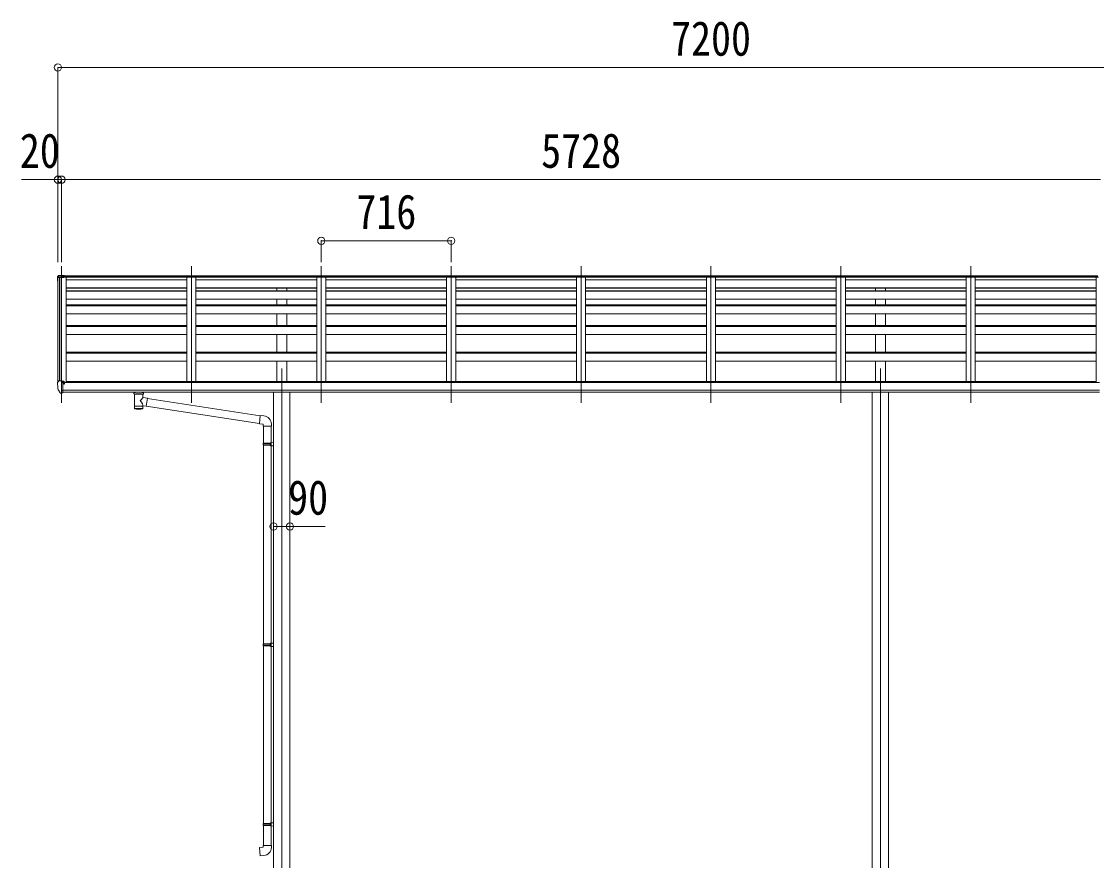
# Model space of a CAD drawing. Units: millimetres at full size, sheet at 1:40; some dimension numbers follow another scale. Extents: x -11181 to 11305, y -7804 to 7716.
# Drawn here: x 307 to 6234, y -4772 to -146 of the extents above; entities that cross this region are included whole.
import ezdxf
from ezdxf.enums import TextEntityAlignment as Align

# ---------------------------------------------------------------- set-up
doc = ezdxf.new("R2010")
doc.units = ezdxf.units.MM
doc.header["$LTSCALE"] = 40
doc.header["$PDMODE"] = 32
doc.header["$PDSIZE"] = 40
for name, color, linetype, lineweight in [('0-1_本体', 4, 'Continuous', 9), ('0-2_部品', 7, 'Continuous', 9), ('0-8_PARTS2', 2, 'Continuous', 9), ('0-A_寸法', 6, 'Continuous', 9)]:
    doc.layers.add(name, color=color, linetype=linetype, lineweight=lineweight)
doc.styles.add('ＭＳ ゴシック', font='')
doc.styles.get('ＭＳ ゴシック').set_extended_font_data('MS Gothic')

msp = doc.modelspace()

# ---------------------------------------------------------------- linework, layer by layer
at = {"layer": '0-1_本体'}
for p, q in [((508.22, -1558.29), (508.2, -2133.42)), ((509.16, -1557.45), (516.99, -1557.04)), ((517.21, -1557.03), (517.21, -2126.88)), ((517.91, -2126.88), (517.91, -1557.03)), ((6244.2, -1554.57), (540.21, -1554.57)), ((6244.2, -1555.47), (540.21, -1555.47)), ((543.71, -1547.37), (6240.7, -1547.37)), ((6240.7, -1548.94), (543.71, -1548.94)), ((553.21, -1555.47), (553.21, -2136.69)), ((1219.21, -1570.67), (553.21, -1570.67)), ((1219.21, -1555.47), (1219.21, -2130.28)), ((1269.21, -1555.47), (1269.21, -2130.28)), ((1935.21, -1570.67), (1269.21, -1570.67)), ((1935.21, -1555.47), (1935.21, -2130.28)), ((1985.21, -1555.47), (1985.21, -2130.28)), ((2651.21, -1570.67), (1985.21, -1570.67)), ((2651.21, -1555.47), (2651.21, -2130.28)), ((2701.21, -1555.47), (2701.21, -2130.28)), ((3367.21, -1570.67), (2701.21, -1570.67)), ((3367.21, -1555.47), (3367.21, -2130.28)), ((3417.21, -1555.47), (3417.21, -2130.28)), ((4083.21, -1570.67), (3417.21, -1570.67)), ((4083.21, -1555.47), (4083.21, -2130.28)), ((4133.21, -1555.47), (4133.21, -2130.28)), ((4799.21, -1570.67), (4133.21, -1570.67)), ((4799.21, -1555.47), (4799.21, -2130.28)), ((4849.21, -1555.47), (4849.21, -2130.28)), ((5515.21, -1570.67), (4849.21, -1570.67)), ((5515.21, -1555.47), (5515.21, -2130.28)), ((5565.21, -1555.47), (5565.21, -2130.28)), ((6231.21, -1570.67), (5565.21, -1570.67)), ((6231.21, -1555.47), (6231.21, -2136.69)), ((6231.21, -1555.47), (6231.21, -2136.69)), ((1219.21, -1614.21), (553.21, -1614.21)), ((1219.21, -1615.28), (553.21, -1615.28)), ((1219.21, -1616.58), (553.21, -1616.58)), ((553.21, -1629.77), (1219.21, -1629.77)), ((553.21, -1632.35), (1219.21, -1632.35)), ((1935.21, -1614.21), (1269.21, -1614.21)), ((1935.21, -1615.28), (1269.21, -1615.28)), ((1935.21, -1616.58), (1269.21, -1616.58)), ((1269.21, -1629.77), (1935.21, -1629.77)), ((1269.21, -1632.35), (1935.21, -1632.35)), ((1714.71, -1629.77), (1714.71, -1616.58)), ((1769.71, -1629.77), (1769.71, -1616.58)), ((2651.21, -1614.21), (1985.21, -1614.21)), ((2651.21, -1615.28), (1985.21, -1615.28)), ((2651.21, -1616.58), (1985.21, -1616.58)), ((1985.21, -1629.77), (2651.21, -1629.77)), ((1985.21, -1632.35), (2651.21, -1632.35)), ((3367.21, -1614.21), (2701.21, -1614.21)), ((3367.21, -1615.28), (2701.21, -1615.28)), ((3367.21, -1616.58), (2701.21, -1616.58)), ((2701.21, -1629.77), (3367.21, -1629.77)), ((2701.21, -1632.35), (3367.21, -1632.35)), ((4083.21, -1614.21), (3417.21, -1614.21)), ((4083.21, -1615.28), (3417.21, -1615.28)), ((4083.21, -1616.58), (3417.21, -1616.58)), ((3417.21, -1629.77), (4083.21, -1629.77)), ((3417.21, -1632.35), (4083.21, -1632.35)), ((4799.21, -1614.21), (4133.21, -1614.21)), ((4799.21, -1615.28), (4133.21, -1615.28)), ((4799.21, -1616.58), (4133.21, -1616.58)), ((4133.21, -1629.77), (4799.21, -1629.77)), ((4133.21, -1632.35), (4799.21, -1632.35)), ((5515.21, -1614.21), (4849.21, -1614.21)), ((5515.21, -1615.28), (4849.21, -1615.28)), ((5515.21, -1616.58), (4849.21, -1616.58)), ((4849.21, -1629.77), (5515.21, -1629.77)), ((4849.21, -1632.35), (5515.21, -1632.35)), ((5014.71, -1629.77), (5014.71, -1616.58)), ((5069.71, -1629.77), (5069.71, -1616.58)), ((6231.21, -1614.21), (5565.21, -1614.21)), ((6231.21, -1615.28), (5565.21, -1615.28)), ((6231.21, -1616.58), (5565.21, -1616.58)), ((5565.21, -1629.77), (6231.21, -1629.77)), ((5565.21, -1632.35), (6231.21, -1632.35)), ((553.21, -1677.09), (1219.21, -1677.09)), ((553.21, -1708.56), (1219.21, -1708.56)), ((553.21, -1712.54), (1219.21, -1712.54)), ((1269.21, -1677.09), (1935.21, -1677.09)), ((1269.21, -1708.56), (1935.21, -1708.56)), ((1269.21, -1712.54), (1935.21, -1712.54)), ((1714.71, -1708.56), (1714.71, -1677.09)), ((1769.71, -1708.56), (1769.71, -1677.09)), ((1985.21, -1677.09), (2651.21, -1677.09)), ((1985.21, -1708.56), (2651.21, -1708.56)), ((1985.21, -1712.54), (2651.21, -1712.54)), ((2701.21, -1677.09), (3367.21, -1677.09)), ((2701.21, -1708.56), (3367.21, -1708.56)), ((2701.21, -1712.54), (3367.21, -1712.54)), ((3417.21, -1677.09), (4083.21, -1677.09)), ((3417.21, -1708.56), (4083.21, -1708.56)), ((3417.21, -1712.54), (4083.21, -1712.54)), ((4133.21, -1677.09), (4799.21, -1677.09)), ((4133.21, -1708.56), (4799.21, -1708.56)), ((4133.21, -1712.54), (4799.21, -1712.54)), ((4849.21, -1677.09), (5515.21, -1677.09)), ((4849.21, -1708.56), (5515.21, -1708.56)), ((4849.21, -1712.54), (5515.21, -1712.54)), ((5014.71, -1708.56), (5014.71, -1677.09)), ((5069.71, -1708.56), (5069.71, -1677.09)), ((5565.21, -1677.09), (6231.21, -1677.09)), ((5565.21, -1708.56), (6231.21, -1708.56)), ((5565.21, -1712.54), (6231.21, -1712.54)), ((553.21, -1756.99), (1219.21, -1756.99)), ((1269.21, -1756.99), (1935.21, -1756.99)), ((1714.71, -1821.42), (1714.71, -1756.99)), ((1769.71, -1821.42), (1769.71, -1756.99)), ((1985.21, -1756.99), (2651.21, -1756.99)), ((2701.21, -1756.99), (3367.21, -1756.99)), ((3417.21, -1756.99), (4083.21, -1756.99)), ((4133.21, -1756.99), (4799.21, -1756.99)), ((4849.21, -1756.99), (5515.21, -1756.99)), ((5014.71, -1821.42), (5014.71, -1756.99)), ((5069.71, -1821.42), (5069.71, -1756.99)), ((5565.21, -1756.99), (6231.21, -1756.99)), ((553.21, -1821.42), (1219.21, -1821.42)), ((553.21, -1826.79), (1219.21, -1826.79)), ((1269.21, -1821.42), (1935.21, -1821.42)), ((1269.21, -1826.79), (1935.21, -1826.79)), ((1985.21, -1821.42), (2651.21, -1821.42)), ((1985.21, -1826.79), (2651.21, -1826.79)), ((2701.21, -1821.42), (3367.21, -1821.42)), ((2701.21, -1826.79), (3367.21, -1826.79)), ((3417.21, -1821.42), (4083.21, -1821.42)), ((3417.21, -1826.79), (4083.21, -1826.79)), ((4133.21, -1821.42), (4799.21, -1821.42)), ((4133.21, -1826.79), (4799.21, -1826.79)), ((4849.21, -1821.42), (5515.21, -1821.42)), ((4849.21, -1826.79), (5515.21, -1826.79)), ((5565.21, -1821.42), (6231.21, -1821.42)), ((5565.21, -1826.79), (6231.21, -1826.79)), ((553.21, -1870.85), (1219.21, -1870.85)), ((1269.21, -1870.85), (1935.21, -1870.85)), ((1714.71, -1968.05), (1714.71, -1870.85)), ((1769.71, -1968.05), (1769.71, -1870.85)), ((1985.21, -1870.85), (2651.21, -1870.85)), ((2701.21, -1870.85), (3367.21, -1870.85)), ((3417.21, -1870.85), (4083.21, -1870.85)), ((4133.21, -1870.85), (4799.21, -1870.85)), ((4849.21, -1870.85), (5515.21, -1870.85)), ((5014.71, -1968.05), (5014.71, -1870.85)), ((5069.71, -1968.05), (5069.71, -1870.85)), ((5565.21, -1870.85), (6231.21, -1870.85)), ((553.21, -1968.05), (1219.21, -1968.05)), ((553.21, -1974.81), (1219.21, -1974.81)), ((1269.21, -1968.05), (1935.21, -1968.05)), ((1269.21, -1974.81), (1935.21, -1974.81)), ((1985.21, -1968.05), (2651.21, -1968.05)), ((1985.21, -1974.81), (2651.21, -1974.81)), ((2701.21, -1968.05), (3367.21, -1968.05)), ((2701.21, -1974.81), (3367.21, -1974.81)), ((3417.21, -1968.05), (4083.21, -1968.05)), ((3417.21, -1974.81), (4083.21, -1974.81)), ((4133.21, -1968.05), (4799.21, -1968.05)), ((4133.21, -1974.81), (4799.21, -1974.81)), ((4849.21, -1968.05), (5515.21, -1968.05)), ((4849.21, -1974.81), (5515.21, -1974.81)), ((5565.21, -1968.05), (6231.21, -1968.05)), ((5565.21, -1974.81), (6231.21, -1974.81)), ((553.21, -2018.38), (1219.21, -2018.38)), ((1269.21, -2018.38), (1935.21, -2018.38)), ((1714.71, -2130.28), (1714.71, -2018.38)), ((1769.71, -2130.28), (1769.71, -2018.38)), ((1985.21, -2018.38), (2651.21, -2018.38)), ((2701.21, -2018.38), (3367.21, -2018.38)), ((3417.21, -2018.38), (4083.21, -2018.38)), ((4133.21, -2018.38), (4799.21, -2018.38)), ((4849.21, -2018.38), (5515.21, -2018.38)), ((5014.71, -2130.28), (5014.71, -2018.38)), ((5069.71, -2130.28), (5069.71, -2018.38)), ((5565.21, -2018.38), (6231.21, -2018.38)), ((6226.21, -2130.28), (558.21, -2130.28)), ((558.21, -2136.69), (558.21, -2130.35)), ((6226.21, -2136.69), (6226.21, -2130.28)), ((6226.21, -2136.69), (6226.21, -2130.35)), ((6249.71, -2136.69), (534.71, -2136.69)), ((534.71, -2178.28), (6249.71, -2178.28)), ((6249.71, -2190.13), (534.71, -2190.06)), ((1697.01, -2190.07), (1697.01, -5347.05)), ((1787.41, -2190.07), (1787.41, -5347.05)), ((4997.01, -2191.84), (4997.01, -5347.05)), ((5087.41, -2191.84), (5087.41, -5347.05))]:
    msp.add_line(p, q, dxfattribs=at)
msp.add_circle((542.18, -2141.79), 3, dxfattribs=at)
msp.add_arc((509.21, -1558.45), 1, 93, 173.32986, dxfattribs=at)
at = {"layer": '0-2_部品'}
for p, q in [((506.21, -1554.86), (506.21, -1558.94)), ((506.21, -1559.62), (506.21, -1558.94)), ((511.23, -1546.71), (506.75, -1553.13)), ((506.75, -1553.13), (506.75, -1556.66)), ((507.71, -1559.62), (507.71, -1558.94)), ((512.42, -1548.14), (508, -1555.55)), ((517.11, -1554.87), (509.06, -1555.27)), ((517.11, -1555.54), (509.06, -1555.96)), ((509.13, -1557.45), (517.15, -1557.03)), ((518.25, -1545.9), (512, -1546.28)), ((512.42, -1548.14), (528.21, -1547.3)), ((512.56, -1547.01), (512.56, -1547.74)), ((517.11, -1555.54), (540.21, -1554.13)), ((517.15, -1557.03), (540.21, -1557.03)), ((528.21, -1545.29), (524.17, -1545.53)), ((528.21, -1546.06), (528.21, -1545.29)), ((543.71, -1546.24), (528.21, -1545.29)), ((528.21, -1545.29), (528.21, -1546.06)), ((528.21, -1546.06), (528.21, -1546.78)), ((528.21, -1549.7), (528.21, -1547.3)), ((543.71, -1548.12), (528.21, -1547.3)), ((543.71, -1550.52), (540.21, -1550.34)), ((543.71, -1551.82), (540.21, -1551.82)), ((540.21, -1554.13), (540.21, -1557.03)), ((543.71, -1546.24), (543.71, -1547)), ((543.71, -1547), (543.71, -1547.73)), ((543.71, -1547.73), (543.71, -1548.12)), ((543.71, -1548.12), (543.71, -1550.52)), ((543.71, -1551.82), (543.71, -1550.52)), ((513.12, -2127.44), (509.05, -2133.25)), ((528.21, -2195.38), (528.21, -2126.88)), ((529.71, -2127.79), (528.21, -2127.79)), ((529.71, -2127.79), (529.71, -2133.96)), ((539.38, -2129.29), (529.71, -2128.57)), ((529.71, -2131.56), (543.71, -2131.62)), ((540.21, -2131.61), (540.21, -2129.71)), ((544.71, -2132.73), (544.71, -2136.69)), ((506.21, -2136.25), (506.21, -2136.88)), ((520.58, -2193.56), (510.84, -2178.19)), ((534.71, -2136.61), (528.21, -2136.21)), ((528.71, -2193.18), (529.21, -2192.18)), ((534.71, -2192.18), (529.21, -2192.18)), ((539.18, -2141.79), (539.71, -2141.79)), ((539.71, -2141.79), (540.01, -2141.79)), ((926.71, -2196.18), (926.71, -2190.06)), ((980.71, -2196.18), (980.71, -2190.06)), ((526.71, -2195.29), (523, -2195.06)), ((526.71, -2195.29), (528.21, -2195.38)), ((528.21, -2193.18), (528.71, -2193.18)), ((930.81, -2200.68), (930.79, -2280.97)), ((976.61, -2218.25), (976.61, -2200.66)), ((1001.83, -2222.16), (976.61, -2218.24)), ((1001.83, -2222.16), (994.81, -2267.42)), ((1622.94, -2320.58), (1001.52, -2224.17)), ((976.62, -2280.97), (976.61, -2264.34)), ((976.61, -2264.59), (994.81, -2267.42)), ((1619.27, -2362.51), (995.08, -2265.67)), ((1643.93, -2320.64), (1623.09, -2318.81)), ((1685.01, -2376.38), (1685.01, -2365.47)), ((1639.01, -2376.38), (1685.01, -2376.38)), ((1641.01, -2376.38), (1641.01, -2470.52)), ((1683.01, -2376.38), (1683.01, -2467.96)), ((1639.01, -2472.52), (1640.01, -2470.52)), ((1639.01, -2472.52), (1683.01, -2472.52)), ((1639.01, -2472.52), (1639.01, -2480.52)), ((1639.01, -2480.52), (1683.01, -2480.52)), ((1639.01, -2480.52), (1640.01, -2482.52)), ((1640.01, -2470.52), (1683.01, -2470.52)), ((1640.01, -2482.52), (1683.01, -2482.52)), ((1641.01, -2482.52), (1641.01, -3576.71)), ((1678.53, -2472.52), (1678.1, -2470.52)), ((1681.01, -2468.02), (1697.01, -2467.55)), ((1681.01, -2470.02), (1681.01, -2468.02)), ((1681.01, -2470.02), (1683.01, -2470.02)), ((1681.01, -2485.02), (1681.01, -2483.02)), ((1681.01, -2485.02), (1697.01, -2485.49)), ((1683.01, -2485.08), (1683.01, -3574.15)), ((1697.01, -2467.55), (1697.01, -2485.49)), ((1639.01, -3578.71), (1640.01, -3576.71)), ((1639.01, -3578.71), (1683.01, -3578.71)), ((1639.01, -3578.71), (1639.01, -3586.71)), ((1639.01, -3586.71), (1683.01, -3586.71)), ((1639.01, -3586.71), (1640.01, -3588.71)), ((1640.01, -3576.71), (1683.01, -3576.71)), ((1640.01, -3588.71), (1683.01, -3588.71)), ((1641.01, -3588.71), (1641.01, -4566.9)), ((1678.53, -3578.71), (1678.1, -3576.71)), ((1681.01, -3574.21), (1697.01, -3573.74)), ((1681.01, -3576.21), (1681.01, -3574.21)), ((1681.01, -3576.21), (1683.01, -3576.21)), ((1681.01, -3591.21), (1681.01, -3589.21)), ((1681.01, -3591.21), (1697.01, -3591.68)), ((1683.01, -3591.27), (1683.01, -4564.34)), ((1697.01, -3573.74), (1697.01, -3591.68)), ((1639.01, -4568.9), (1640.01, -4566.9)), ((1639.01, -4568.9), (1683.01, -4568.9)), ((1639.01, -4568.9), (1639.01, -4576.9)), ((1639.01, -4576.9), (1683.01, -4576.9)), ((1639.01, -4576.9), (1640.01, -4578.9)), ((1640.01, -4566.9), (1683.01, -4566.9)), ((1640.01, -4578.9), (1683.01, -4578.9)), ((1641.01, -4578.9), (1641.01, -4688.9)), ((1678.53, -4568.9), (1678.1, -4566.9)), ((1681.01, -4564.4), (1697.01, -4563.93)), ((1681.01, -4566.4), (1681.01, -4564.4)), ((1681.01, -4566.4), (1683.01, -4566.4)), ((1681.01, -4581.4), (1681.01, -4579.4)), ((1681.01, -4581.4), (1697.01, -4581.87)), ((1683.01, -4581.46), (1683.01, -4688.9)), ((1697.01, -4563.93), (1697.01, -4581.87)), ((1639.01, -4688.9), (1685.01, -4688.9)), ((1639.01, -4698.9), (1639.01, -4688.9)), ((1685.01, -4688.9), (1685.01, -4699.82))]:
    msp.add_line(p, q, dxfattribs=at)
for points in [[(512, -1546.28), (512.12, -1546.28), (512.45, -1546.5), (512.56, -1547.01)], [(512.56, -1547.74), (512.49, -1547.95), (512.42, -1548.14)], [(517.11, -1554.87), (540.21, -1553.49), (540.21, -1554.13)], [(528.21, -1547.3), (528.21, -1546.78), (528.21, -1546.06)], [(528.21, -1549.7), (540.21, -1550.12), (540.21, -1553.49)], [(528.21, -2126.88), (516.21, -2126.88), (513.88, -2127.02)], [(539.38, -2129.29), (539.55, -2129.31), (539.71, -2129.34), (539.85, -2129.38), (539.97, -2129.44), (540.07, -2129.5), (540.15, -2129.56), (540.19, -2129.63), (540.21, -2129.71)], [(528.21, -2181.49), (531.37, -2181.08), (534.71, -2180.65)], [(534.71, -2192.18), (534.71, -2133.96), (529.71, -2133.96)], [(540.01, -2140.61), (540.01, -2141.79), (544.71, -2141.79)], [(544.71, -2140.18), (544.71, -2141.79), (545.18, -2141.79)], [(926.75, -2196.23), (926.72, -2195.88), (926.97, -2194.92), (927.49, -2194.04), (928.29, -2193.2), (929.41, -2192.4), (930.81, -2191.68)], [(976.61, -2191.69), (976.84, -2191.78), (978.2, -2192.52), (979.31, -2193.36), (980.07, -2194.23), (980.53, -2195.13), (980.7, -2196.01)], [(926.75, -2196.12), (926.72, -2196.47), (926.97, -2197.43), (927.49, -2198.31), (928.29, -2199.15), (929.41, -2199.95), (930.81, -2200.68)], [(976.61, -2200.66), (976.84, -2200.57), (978.2, -2199.84), (979.31, -2198.99), (980.07, -2198.12), (980.53, -2197.22), (980.7, -2196.34)], [(1623.09, -2318.81), (1619.08, -2364.64), (1639.01, -2366.38), (1639.01, -2376.38)], [(1678.53, -2472.52), (1678.53, -2480.52), (1678.1, -2482.52)], [(1681.01, -2483.02), (1683.01, -2483.02), (1683.01, -2470.02)], [(1678.53, -3578.71), (1678.53, -3586.71), (1678.1, -3588.71)], [(1681.01, -3589.21), (1683.01, -3589.21), (1683.01, -3576.21)], [(1678.53, -4568.9), (1678.53, -4576.9), (1678.1, -4578.9)], [(1681.01, -4579.4), (1683.01, -4579.4), (1683.01, -4566.4)], [(1643.93, -4744.64), (1623.09, -4746.47), (1619.08, -4700.64), (1639.01, -4698.9)]]:
    msp.add_lwpolyline(points, dxfattribs=at)
for centre, radius, start, end in [((509.21, -1558.95), 2.99, 92.88363, 179.89821), ((706.71, -1559.62), 200.5, 180.00038, 188.11165), ((509.47, -1558.46), 3.27, 116.90088, 146.38921), ((509.21, -1558.94), 1.5, 92.88363, 179.89821), ((706.72, -1559.27), 199.01, 180.00039, 184.08805), ((706.72, -1559.62), 199.01, 180.00039, 184.08802), ((512.06, -1547.28), 1, 93.49169, 145.07667), ((508.78, -1342.45), 203.67, 272.66471, 274.33431), ((509.21, -2136.25), 3, 93, 180), ((513.94, -2128.02), 1, 93.5, 145), ((698.7, -2136.87), 192.49, 180.0008, 192.1233), ((513.44, -2176.69), 3, 191.83348, 210), ((542.21, -2141.79), 2.5, 151.64236, 180), ((542.21, -2141.79), 2.5, 0, 151.64236), ((943.78, -2241.39), 51.38, 92.46126, 104.61963), ((963.66, -2241.39), 51.38, 75.38037, 87.53874), ((523.18, -2192.06), 3, 210, 266.5), ((1640.01, -2365.47), 45, 0, 85), ((1640.01, -4699.82), 45, 275, 0)]:
    msp.add_arc(centre, radius, start, end, dxfattribs=at)
for centre, major_axis, ratio, start_param, end_param in [((509.21, -1554.86), (0, -3.01), 0.996195, 4.1015237, 4.712389), ((509.21, -1558.81), (-0.11, 3.55), 0.844901, 0.0150814, 0.3799029), ((543.71, -2132.72), (-0.02, 1.1), 0.906239, 4.6917496, 6.2625459), ((953.71, -2201.87), (-22.91, -0.42), 0.072511, 4.711586, 6.2823824), ((953.73, -2200.24), (-22.91, -0.42), 0.072511, 4.711586, 6.2823824), ((953.68, -2200.25), (22.92, -0.42), 0.07247, 0.0008089, 1.5716053), ((953.68, -2201.87), (22.92, -0.42), 0.07247, 0.0008089, 1.5716053), ((953.7, -2237.8), (-22.81, 26.62), 0.234429, 3.1563334, 4.5976381), ((956.26, -2240.44), (20.32, 22.25), 0.045535, 4.9756507, 6.2441899), ((964.71, -2196.18), (16, 0), 0.361356, 0, 0.0194874), ((964.71, -2196.18), (16, 0), 0.361356, 6.2636979, 6.2831853), ((953.71, -2280.97), (22.92, 0), 0.101955, 6.2829723, 9.4248207), ((953.71, -2280.97), (22.92, 0), 0.101955, 3.1415499, 6.2833984), ((953.71, -2268.53), (22.91, 0), 0.122865, 6.2831853, 9.424778)]:
    msp.add_ellipse(centre, major_axis=major_axis, ratio=ratio, start_param=start_param, end_param=end_param, dxfattribs=at)
at = {"layer": '0-8_PARTS2'}
for p, q in [((528.21, -1494.04), (528.21, -2247.82)), ((1244.21, -1494.04), (1244.21, -2247.82)), ((1960.21, -1494.04), (1960.21, -2247.82)), ((2676.21, -1494.04), (2676.21, -2247.82)), ((3392.21, -1494.04), (3392.21, -2247.82)), ((4108.21, -1494.04), (4108.21, -2247.82)), ((4824.21, -1494.04), (4824.21, -2247.82)), ((5540.21, -1494.04), (5540.21, -2247.82)), ((1742.21, -2059.01), (1742.21, -5565.05)), ((5042.21, -2059.01), (5042.21, -5570.58))]:
    msp.add_line(p, q, dxfattribs=at)
at = {"layer": '0-A_寸法'}
for p, q in [((508.22, -399.22), (508.22, -1473.19)), ((508.22, -399.22), (7708.2, -399.22)), ((508.22, -1017.62), (308.22, -1017.62)), ((508.22, -1017.62), (508.22, -1473.19)), ((528.21, -1017.62), (508.22, -1017.62)), ((528.21, -1017.62), (528.21, -1473.19)), ((528.21, -1017.62), (6256.2, -1017.62)), ((528.21, -1017.62), (528.21, -1473.19)), ((1960.21, -1354.6), (1960.21, -1472.2)), ((1960.21, -1354.6), (2676.21, -1354.6)), ((2676.21, -1354.6), (2676.21, -1472.2)), ((1697.01, -2930.28), (1787.41, -2930.28)), ((1787.41, -2930.28), (1981.71, -2930.28))]:
    msp.add_line(p, q, dxfattribs=at)
for p in [(508.22, -399.22), (508.22, -1017.62), (528.21, -1017.62), (1960.21, -1354.6), (2676.21, -1354.6), (1697.01, -2930.28), (1787.41, -2930.28)]:
    msp.add_point(p, dxfattribs=at)

# ---------------------------------------------------------------- texts
at = {"layer": '0-A_寸法', "color": 7, "style": 'ＭＳ ゴシック', "width": 0.85}
for s, p in [('7200', (3888.21, -391.22)), ('20', (298.22, -1009.62)), ('5728', (3172.21, -1009.62)), ('716', (2153.21, -1346.6)), ('90', (1777.41, -2922.28))]:
    msp.add_text(s, height=190.6, dxfattribs=at).set_placement(p, align=Align.BOTTOM_LEFT)

doc.saveas('drawing.dxf')
